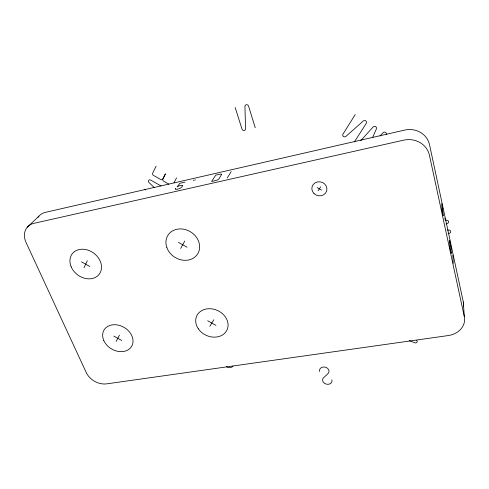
<?xml version="1.0" encoding="UTF-8"?>
<svg xmlns="http://www.w3.org/2000/svg" width="489" height="489" viewBox="0 0 489 489"><rect width="100%" height="100%" fill="white"/><g stroke="black" fill="none" stroke-linecap="round" stroke-linejoin="round"><path stroke-width="0.73" d="M175.423 189.09L175.722 188.467L175.704 189.31C178.509 189.414 181.798 188.204 182.8 185.337L180.031 185.441L177.116 186.957L179.824 183.308L184.952 182.14M372.551 137.635L376.402 128.894A1.968 1.877 -7.5 0 0 373.107 126.969L360.723 140.716M84.035 267.654L87.311 260.686M156.101 166.15L152.672 173.155A1.773 1.54 41 0 0 153.515 175.417L160.606 179.457A1.767 1.54 40 0 0 162.819 178.943L165.404 173.858L162.886 178.98A1.767 1.54 39.6 0 0 163.717 181.23L168.864 184.164M173.986 182.868L176.56 177.831M116.137 341.414L119.463 335.185M180.698 248.479L184.756 241.059M227.287 177.953L231.181 171.596M209.799 326.359L213.858 319.763M355.191 114.615L342.966 134.133A1.901 1.822 5.1 0 0 345.919 136.4L363.315 120.985A1.944 1.864 -5.8 0 1 366.298 123.295L354.323 142.018M318.113 190.826L320.637 186.853M194.83 180.331L195.27 179.714M193.473 180.643L193.907 180.025M379.965 136.046L382.991 132.739A1.974 1.87 -8.7 0 1 386.279 134.664M27.298 227.177L38.937 216.15M445.992 223.962L447.398 223.485A1.938 1.699 -5.6 0 0 446.695 220.197L445.198 220.264L445.173 219.53M448.058 233.76L449.501 233.284A1.925 1.681 -4.9 0 0 448.804 230.032L447.307 230.093M409.244 340.582L414.727 342.765A1.754 1.436 5 0 0 416.909 342.306A1.754 1.436 5 0 0 416.628 340.448M113.827 336.108L121.755 340.509M81.51 261.853L89.823 266.511M207.709 320.766L215.93 325.374M178.406 242.336L187.036 247.22M144.273 189.225L145.606 189.976M161.04 185.948L150.704 180.062A1.76 1.522 40.4 0 0 148.986 182.538L154.371 187.654M317.19 187.587L321.548 190.099M235.185 107.513L242.012 129.151A1.858 1.736 40.1 0 0 245.545 128.766L244.946 106.437A1.895 1.785 45.6 0 1 248.534 106.021L255.24 127.776M464.312 316.627L429.434 155.245A21.602 19.97 -8.3 0 0 403.645 140.166L33.93 223.326A18.301 14.389 40.1 0 0 26.076 242.526L86.272 372.624A16.583 12.506 29.9 0 0 106.657 383.859L448.297 335.552A19.866 16.418 1.5 0 0 464.312 316.627L463.309 302L429.519 144.695A20.899 19.413 -10.4 0 0 404.605 130.098L45.428 212.354A17.775 14.15 40.6 0 0 38.038 217.33M442.893 208.992L441.732 203.595L441.842 207.715L442.918 211.994L443.138 215.838L441.811 208.999L441.879 209.958M452.826 255.203L453.236 263.271M444.874 218.131L444.898 218.858M463.309 302A19.254 16.076 0.8 0 1 463.541 306.224M232.984 366.065A4.658 3.716 21.9 0 1 226.285 366.536M319.653 371.542A4.823 3.888 13.7 0 1 325.423 367.196A4.823 3.888 13.7 0 1 327.764 373.877L323.81 377.514A4.798 3.839 13.5 0 0 326.145 384.097A4.798 3.839 13.5 0 0 331.903 379.849M451.298 253.216C449.923 251.346 449.709 243.534 449.623 240.295L450.986 247.275L451.298 253.216M221.664 174.328L218.944 178.888A2.983 0.868 -18.8 0 1 216.621 180.288L211.615 181.492L215.777 175.111L220.588 174.084L221.664 174.328M314.011 193.571A7.586 7.011 14.7 0 0 326.67 190.942A7.586 7.011 14.7 0 0 317.477 181.926A7.586 7.011 14.7 0 0 314.011 193.571M71.156 266.786A16.926 13.527 36.6 0 0 98.32 275.276A16.926 13.527 36.6 0 0 87.665 250.044A16.926 13.527 36.6 0 0 71.156 266.786M198.314 328.816A16.687 13.655 24.6 0 0 226.334 331.206A16.687 13.655 24.6 0 0 211.003 308.773A16.687 13.655 24.6 0 0 198.314 328.816M103.711 340.332A16.039 12.476 30.5 0 0 129.768 348.639A16.039 12.476 30.5 0 0 120.031 325.582A16.039 12.476 30.5 0 0 103.711 340.332M166.859 247.63A17.543 14.951 31.7 0 0 195.551 256.468A17.543 14.951 31.7 0 0 185.948 229.763A17.543 14.951 31.7 0 0 166.859 247.63"/></g></svg>
